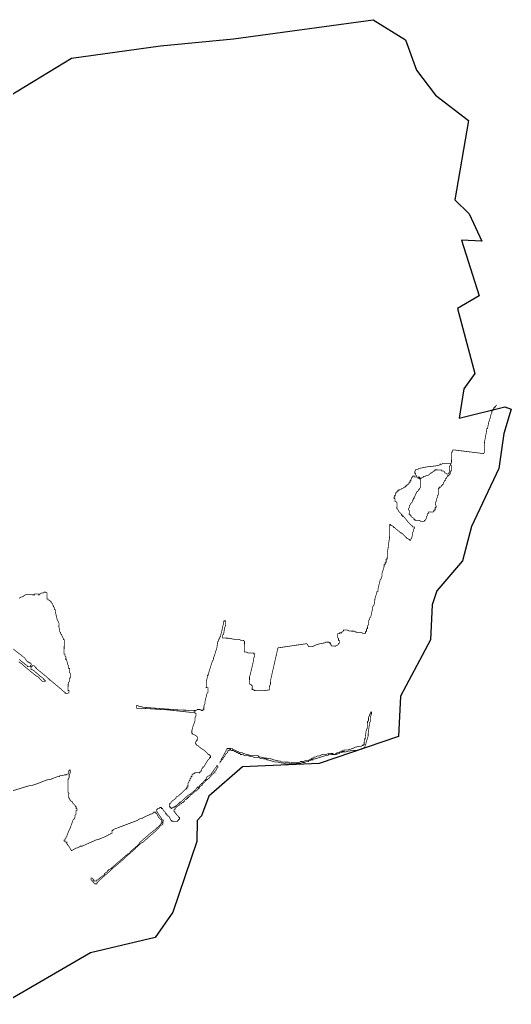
# Model space of a CAD drawing. Header units: metres. Extents: x 261351 to 266452, y 2168453 to 2172813.
# Drawn here: x 264427 to 266452, y 2168760 to 2172813 of the extents above; entities that cross this region are included whole.
import ezdxf

# ---------------------------------------------------------------- set-up
doc = ezdxf.new("R2010")
doc.units = ezdxf.units.M
doc.layers.add('HIGH TIDE LINE', color=6, linetype='Continuous')
doc.layers.add('village', color=3, linetype='Continuous')

msp = doc.modelspace()

# ---------------------------------------------------------------- linework, layer by layer
at = {"layer": 'HIGH TIDE LINE', "lineweight": 35, "const_width": 3}
for points in [[(264297.2, 2169608.4), (264468.1, 2169660.2), (264475.9, 2169660), (264507.8, 2169671.2), (264535.6, 2169682.5), (264551.5, 2169686.1), (264555.4, 2169686), (264563.4, 2169689.8), (264583.3, 2169697.3), (264591.2, 2169697.1), (264591.3, 2169701), (264603.1, 2169700.8), (264611.1, 2169704.6), (264619, 2169704.4), (264623, 2169708.3), (264627, 2169708.2), (264627.2, 2169720), (264631.2, 2169720), (264631.2, 2169723.9), (264635.2, 2169723.8), (264634.9, 2169712), (264630.8, 2169704.2), (264630.6, 2169692.3), (264626.6, 2169688.5), (264625.4, 2169633.2), (264629.3, 2169629.2), (264628.9, 2169609.4), (264632.8, 2169609.4), (264632.7, 2169601.5), (264636.6, 2169601.4), (264636.5, 2169597.4), (264644.3, 2169593.3), (264644.2, 2169589.4), (264652, 2169581.3), (264655.8, 2169577.3), (264655.8, 2169573.4), (264659.7, 2169573.3), (264659.5, 2169565.4), (264663.5, 2169565.3), (264663.3, 2169557.4), (264659.4, 2169557.5), (264659.1, 2169541.7), (264655, 2169537.8), (264654.9, 2169529.9), (264650.8, 2169522.1), (264646.7, 2169518.3), (264634.1, 2169483), (264630, 2169475.2), (264621.7, 2169455.6), (264621.7, 2169451.7), (264617.6, 2169447.8), (264617.5, 2169443.8), (264613.5, 2169440), (264613.4, 2169436), (264609.5, 2169436.1), (264609.4, 2169432.2), (264613.4, 2169432.1), (264613.3, 2169428.1), (264621.2, 2169428), (264621, 2169420.1), (264628.7, 2169412), (264640.2, 2169392), (264660.1, 2169403.5), (264664.1, 2169403.4), (264672.1, 2169407.2), (264676.1, 2169411), (264684, 2169410.9), (264743.7, 2169437.3), (264747.7, 2169437.2), (264775.6, 2169448.5), (264791.5, 2169456), (264795.5, 2169459.9), (264799.5, 2169459.8), (264803.5, 2169463.7), (264807.5, 2169463.6), (264807.7, 2169475.4), (264811.7, 2169475.4), (264811.7, 2169479.3), (264911.2, 2169516.7), (264923.2, 2169524.4), (264931.1, 2169524.2), (264935.1, 2169528.1), (264967, 2169543.2), (264971, 2169543.1), (264975, 2169547), (264979, 2169546.9), (264979, 2169550.9), (264986.9, 2169550.7), (264986.8, 2169546.8), (264990.8, 2169546.7), (264994.6, 2169538.7), (264998.4, 2169530.7), (265002.2, 2169526.7), (265010, 2169518.6), (265009.9, 2169514.7), (265013.7, 2169510.7), (265013.7, 2169506.7), (265009.7, 2169506.8), (265009.6, 2169502.8), (265001.6, 2169495.1), (264989.5, 2169483.5), (264985.5, 2169479.7), (264965.4, 2169464.3), (264921.2, 2169425.7), (264917.1, 2169417.9), (264913, 2169414), (264880.9, 2169387.1), (264880.8, 2169383.1), (264876.8, 2169379.2), (264872.8, 2169379.3), (264796.5, 2169313.8), (264792.5, 2169313.9), (264792.4, 2169309.9), (264788.5, 2169310), (264788.4, 2169306), (264776.4, 2169298.4), (264776.3, 2169294.4), (264756.3, 2169279.1), (264752.2, 2169275.2), (264748.2, 2169271.3), (264744.3, 2169271.4), (264744.2, 2169267.5), (264732.3, 2169267.7), (264732.4, 2169271.7), (264724.7, 2169279.7), (264720.7, 2169279.8), (264720.6, 2169271.9), (264724.5, 2169271.8), (264724.4, 2169267.9), (264728.4, 2169267.8), (264728.3, 2169263.9), (264736, 2169255.8), (264743.9, 2169255.6), (264744, 2169259.6), (264748, 2169259.5), (264748, 2169263.4), (264756.1, 2169271.2), (264804.4, 2169313.6), (264804.4, 2169317.6), (264808.4, 2169317.5), (264808.5, 2169321.4), (264812.4, 2169321.3), (264848.6, 2169352.2), (264852.6, 2169356), (264856.6, 2169359.9), (264860.7, 2169363.8), (264904.9, 2169402.3), (264905, 2169406.3), (264908.9, 2169406.2), (264912.9, 2169410.1), (264929.1, 2169425.5), (264933, 2169425.5), (264937, 2169429.3), (264941.1, 2169433.2), (264985.3, 2169471.8), (264989.3, 2169475.6), (264993.3, 2169479.5), (265001.4, 2169487.2), (265005.5, 2169495), (265013.5, 2169498.8), (265017.5, 2169502.7), (265017.8, 2169518.5), (265013.9, 2169518.6), (265010.1, 2169526.5), (264998.6, 2169542.6), (264994.8, 2169550.5), (264991, 2169554.6), (264991.1, 2169562.5), (264995.1, 2169562.4), (264995.1, 2169566.3), (265003, 2169566.2), (265003.1, 2169570.1), (265011, 2169569.9), (265010.9, 2169566), (265014.9, 2169565.9), (265018.7, 2169557.9), (265026.4, 2169549.9), (265026.3, 2169545.9), (265030.3, 2169545.9), (265030.2, 2169541.9), (265034.1, 2169541.8), (265034, 2169537.9), (265038, 2169537.8), (265037.9, 2169533.8), (265041.8, 2169533.8), (265045.6, 2169525.8), (265049.4, 2169517.8), (265053.4, 2169517.7), (265053.3, 2169513.8), (265077, 2169513.3), (265077, 2169517.2), (265081, 2169517.2), (265081.1, 2169521.1), (265085, 2169521), (265085.2, 2169528.9), (265081.2, 2169529), (265081.3, 2169532.9), (265077.4, 2169537), (265073.6, 2169541), (265069.7, 2169545), (265065.9, 2169549.1), (265065.9, 2169553), (265062, 2169553.1), (265062.2, 2169561), (265066.1, 2169560.9), (265066.2, 2169564.9), (265070.2, 2169568.7), (265070.3, 2169572.7), (265074.2, 2169572.6), (265078.3, 2169576.4), (265082.3, 2169580.3), (265086.2, 2169580.2), (265086.3, 2169584.2), (265090.3, 2169584.1), (265094.3, 2169588), (265098.3, 2169591.8), (265102.3, 2169591.7), (265102.4, 2169595.7), (265106.3, 2169595.6), (265106.4, 2169599.6), (265110.4, 2169603.4), (265114.4, 2169603.3), (265114.4, 2169607.3), (265118.4, 2169607.2), (265118.5, 2169611.2), (265122.4, 2169611.1), (265122.5, 2169615), (265126.4, 2169614.9), (265130.5, 2169622.7), (265134.5, 2169622.7), (265146.6, 2169634.3), (265150.6, 2169638.1), (265154.6, 2169638), (265158.6, 2169641.9), (265162.6, 2169645.8), (265162.7, 2169649.7), (265166.6, 2169649.6), (265166.7, 2169653.6), (265170.7, 2169657.5), (265174.8, 2169661.3), (265178.7, 2169661.2), (265178.9, 2169669.1), (265182.8, 2169669), (265186.9, 2169672.9), (265190.9, 2169676.8), (265191, 2169680.7), (265194.9, 2169680.6), (265195, 2169684.6), (265198.9, 2169684.5), (265203, 2169688.4), (265206.9, 2169688.3), (265207, 2169692.2), (265215.1, 2169700), (265215.1, 2169703.9), (265219.1, 2169703.8), (265219.2, 2169707.8), (265223.1, 2169707.7), (265227.1, 2169711.6), (265227.2, 2169715.5), (265231.2, 2169715.4), (265231.2, 2169719.4), (265235.3, 2169723.2), (265239.4, 2169731.1), (265243.4, 2169734.9), (265243.5, 2169738.9), (265239.6, 2169742.9), (265235.5, 2169735.1), (265231.5, 2169731.2), (265215.2, 2169707.9), (265215.1, 2169703.9), (265211.2, 2169704), (265207.2, 2169700.1), (265203.2, 2169700.2), (265199.2, 2169696.4), (265195.2, 2169692.5), (265195.1, 2169688.5), (265191.1, 2169684.7), (265187, 2169680.8), (265178.9, 2169669.1), (265174.9, 2169669.2), (265174.9, 2169665.3), (265170.9, 2169665.3), (265166.8, 2169657.5), (265162.8, 2169653.7), (265158.8, 2169653.8), (265158.7, 2169649.8), (265154.8, 2169649.9), (265154.7, 2169645.9), (265126.6, 2169622.8), (265118.6, 2169619), (265114.6, 2169615.2), (265090.4, 2169592), (265086.5, 2169592.1), (265086.4, 2169588.1), (265082.5, 2169588.2), (265066.3, 2169572.7), (265062.4, 2169572.8), (265062.3, 2169568.9), (265054.4, 2169569), (265054.3, 2169565.1), (265050.4, 2169565.2), (265050.5, 2169569.1), (265046.5, 2169569.2), (265046.6, 2169573.2), (265042.7, 2169573.2), (265042.9, 2169585.1), (265046.9, 2169585), (265051, 2169592.8), (265055, 2169596.7), (265071, 2169608.2), (265071.1, 2169612.1), (265075.1, 2169616), (265079.1, 2169615.9), (265099.2, 2169635.2), (265111.3, 2169646.8), (265115.3, 2169646.8), (265115.4, 2169654.7), (265119.4, 2169654.6), (265119.7, 2169670.4), (265123.7, 2169674.2), (265123.8, 2169678.2), (265127.8, 2169682), (265128, 2169689.9), (265131.9, 2169689.8), (265132.1, 2169697.7), (265136, 2169697.7), (265136.2, 2169705.6), (265140.2, 2169705.5), (265140.2, 2169709.4), (265148.1, 2169709.3), (265148.2, 2169713.2), (265167.9, 2169712.8), (265168, 2169716.7), (265172, 2169716.7), (265172.1, 2169720.6), (265176, 2169720.5), (265176.2, 2169728.4), (265180.2, 2169732.3), (265180.3, 2169736.2), (265184.2, 2169736.1), (265200.6, 2169763.4), (265204.6, 2169767.3), (265208.6, 2169771.2), (265208.7, 2169775.1), (265212.7, 2169775), (265212.8, 2169782.9), (265208.9, 2169783), (265209, 2169787), (265205, 2169787), (265189.6, 2169803.2), (265166.2, 2169819.4), (265162.3, 2169823.5), (265154.5, 2169827.6), (265154.6, 2169831.5), (265150.7, 2169831.6), (265150.8, 2169839.5), (265154.9, 2169843.4), (265154.9, 2169847.3), (265158.9, 2169847.2), (265159.1, 2169859.1), (265155.3, 2169863.1), (265151.4, 2169867.1), (265143.6, 2169871.2), (265139.6, 2169871.3), (265139.7, 2169875.3), (265135.8, 2169875.4), (265136, 2169887.2), (265140.3, 2169902.9), (265148.7, 2169926.4), (265148.9, 2169938.3), (265153.1, 2169950), (265153.3, 2169957.9), (265149.3, 2169958), (265149.4, 2169961.9), (265125.7, 2169962.4), (265035.1, 2169972.2), (265023.3, 2169972.5), (264936.6, 2169978.2), (264908.9, 2169978.8), (264909.2, 2169990.6), (264913.1, 2169990.5), (264917, 2169986.5), (264924.9, 2169986.3), (264936.6, 2169982.1), (264944.5, 2169982), (265090.4, 2169971.1), (265145.6, 2169969.9), (265145.6, 2169966), (265149.5, 2169965.9), (265149.6, 2169969.8), (265153.5, 2169969.8), (265157.6, 2169973.6), (265173.3, 2169973.3), (265173.3, 2169969.3), (265181.2, 2169969.2), (265181.2, 2169973.1), (265185.2, 2169973), (265185.5, 2169988.8), (265189.6, 2169996.6), (265189.8, 2170004.5), (265198.4, 2170039.9), (265202.4, 2170043.8), (265202.8, 2170063.5), (265195, 2170063.7), (265195.4, 2170087.3), (265199.8, 2170107), (265200, 2170114.9), (265203.9, 2170114.8), (265204, 2170118.8), (265208.3, 2170134.5), (265220.9, 2170173.7), (265224.9, 2170177.6), (265225.1, 2170185.4), (265233.5, 2170209), (265233.6, 2170212.9), (265237.7, 2170220.7), (265242.2, 2170248.3), (265242.3, 2170252.2), (265246.3, 2170256.1), (265246.5, 2170264), (265250.4, 2170263.9), (265250.6, 2170271.8), (265254.5, 2170271.7), (265254.7, 2170279.6), (265259, 2170295.3), (265263.3, 2170315), (265267.7, 2170334.6), (265267.8, 2170338.6), (265275.7, 2170338.4), (265275.2, 2170318.7), (265271.1, 2170310.8), (265266.6, 2170283.3), (265262.6, 2170279.4), (265262.3, 2170267.6), (265286, 2170267.1), (265309.6, 2170262.7), (265333.3, 2170262.2), (265337.2, 2170258.1), (265349, 2170257.9), (265352.9, 2170253.9), (265352, 2170210.5), (265359.9, 2170210.3), (265367.7, 2170206.2), (265391.3, 2170205.7), (265391.3, 2170201.7), (265395.2, 2170201.7), (265395, 2170193.8), (265390.9, 2170186), (265390.8, 2170178.1), (265377.8, 2170123.1), (265373.5, 2170107.3), (265372.9, 2170079.7), (265376.8, 2170075.7), (265380.8, 2170075.6), (265380.7, 2170071.7), (265384.6, 2170071.6), (265384.3, 2170055.8), (265392.2, 2170055.6), (265392.1, 2170051.7), (265431.6, 2170050.9), (265455.3, 2170054.3), (265455.7, 2170070.1), (265459.8, 2170077.9), (265460.1, 2170093.7), (265490.5, 2170227.3), (265609.3, 2170244.6), (265616.9, 2170232.6), (265632.7, 2170232.3), (265648.7, 2170239.9), (265660.6, 2170243.6), (265680.4, 2170247.1), (265688.4, 2170250.9), (265704.2, 2170250.5), (265704.1, 2170246.6), (265708, 2170246.5), (265707.9, 2170238.6), (265711.8, 2170238.5), (265711.7, 2170234.6), (265727.5, 2170234.3), (265731.5, 2170238.1), (265735.5, 2170238.1), (265739.5, 2170241.9), (265739.6, 2170245.9), (265743.6, 2170245.8), (265743.8, 2170257.6), (265739.9, 2170257.7), (265740, 2170265.6), (265736.1, 2170269.6), (265736.5, 2170285.4), (265744.4, 2170285.3), (265744.5, 2170289.2), (265752.3, 2170289), (265752.4, 2170293), (265756.4, 2170292.9), (265760.4, 2170296.8), (265760.5, 2170300.7), (265776.3, 2170300.4), (265784.1, 2170296.3), (265807.8, 2170295.8), (265811.6, 2170291.8), (265835.3, 2170291.3), (265839.2, 2170287.2), (265851, 2170287), (265851.2, 2170294.9), (265855.1, 2170294.8), (265855.4, 2170306.6), (265859.3, 2170306.6), (265859.5, 2170318.4), (265863.6, 2170322.3), (265863.9, 2170338.1), (265868, 2170345.9), (265868.1, 2170349.8), (265872.1, 2170353.7), (265876.4, 2170369.4), (265876.5, 2170373.3), (265880.8, 2170389), (265880.9, 2170396.9), (265884.9, 2170400.8), (265889.2, 2170416.5), (265889.5, 2170428.3), (265897.9, 2170455.8), (265898, 2170459.8), (265902, 2170459.7), (265902.1, 2170467.6), (265910.7, 2170502.9), (265910.8, 2170506.9), (265914.9, 2170510.7), (265919, 2170522.5), (265919.3, 2170534.3), (265927.8, 2170561.8), (265927.9, 2170569.7), (265931.9, 2170569.6), (265932, 2170577.5), (265936, 2170577.4), (265936.3, 2170593.2), (265940.3, 2170593.1), (265940.8, 2170620.8), (265945.3, 2170644.4), (265945.4, 2170652.3), (265949.9, 2170679.8), (265951.1, 2170735.1), (265955, 2170735), (265955, 2170731), (265958.9, 2170731), (265966.7, 2170726.8), (265966.6, 2170722.9), (265970.6, 2170722.8), (265974.4, 2170718.8), (265993.8, 2170702.6), (265997.8, 2170702.5), (265997.7, 2170698.6), (266001.7, 2170698.5), (266013.2, 2170686.4), (266017.1, 2170682.4), (266021.1, 2170682.3), (266021, 2170678.3), (266024.9, 2170678.3), (266028.8, 2170674.2), (266032.7, 2170674.1), (266032.7, 2170670.2), (266036.6, 2170670.1), (266036.7, 2170674.1), (266040.7, 2170677.9), (266045, 2170693.6), (266045.1, 2170701.5), (266049.3, 2170709.3), (266049.4, 2170717.2), (266053.4, 2170721.1), (266053.5, 2170725), (266045.6, 2170725.2), (266045.7, 2170729.2), (266041.8, 2170729.2), (266037.9, 2170733.3), (266026.3, 2170745.4), (266007.1, 2170769.4), (266003.1, 2170769.5), (266003.2, 2170773.5), (265999.3, 2170773.6), (265999.3, 2170777.5), (265987.7, 2170789.6), (265984, 2170797.6), (265980.1, 2170801.6), (265980.6, 2170825.3), (265976.7, 2170829.3), (265972.8, 2170829.4), (265973, 2170841.2), (265969.1, 2170841.3), (265969.3, 2170853.1), (265973.3, 2170853.1), (265973.5, 2170864.9), (265977.5, 2170864.8), (265977.5, 2170868.8), (265981.5, 2170868.7), (265981.6, 2170872.6), (265985.5, 2170872.6), (265985.6, 2170876.5), (265989.5, 2170876.4), (265993.6, 2170880.3), (265997.5, 2170880.2), (266001.5, 2170884.1), (266005.5, 2170884), (266009.5, 2170887.9), (266013.5, 2170887.8), (266013.6, 2170891.7), (266017.5, 2170891.6), (266017.6, 2170895.6), (266021.5, 2170895.5), (266021.6, 2170899.4), (266025.6, 2170899.4), (266029.6, 2170903.2), (266029.7, 2170907.2), (266033.6, 2170907.1), (266033.8, 2170915), (266037.7, 2170914.9), (266037.8, 2170918.9), (266041.9, 2170926.7), (266042, 2170930.6), (266045.9, 2170930.5), (266046, 2170934.5), (266053.9, 2170934.3), (266053.8, 2170930.4), (266061.7, 2170930.2), (266061.8, 2170934.2), (266057.9, 2170938.2), (266058.1, 2170946.1), (266054.2, 2170946.2), (266054.3, 2170954.1), (266058.4, 2170961.9), (266066.3, 2170961.7), (266070.4, 2170965.6), (266106, 2170972.7), (266137.7, 2170976), (266153.6, 2170979.6), (266157.5, 2170979.6), (266157.6, 2170983.5), (266165.5, 2170983.3), (266169.5, 2170987.2), (266205, 2170986.5), (266206, 2171033.8), (266209.9, 2171033.7), (266210.1, 2171041.6), (266221.9, 2171041.4), (266336.1, 2171027.2), (266340.2, 2171031.1), (266341.1, 2171074.5), (266349.9, 2171121.7), (266350.1, 2171129.6), (266354.1, 2171129.5), (266354.1, 2171133.4), (266358.6, 2171157), (266362.7, 2171164.8), (266362.8, 2171168.8), (266367, 2171180.5), (266367, 2171184.5), (266371.2, 2171196.3), (266371.4, 2171204.1), (266375.3, 2171204.1), (266375.4, 2171208), (266379.5, 2171211.9), (266379.5, 2171215.8), (266383.5, 2171215.7), (266383.6, 2171219.7), (266387.5, 2171219.6), (266387.6, 2171223.6), (266391.6, 2171227.4)], [(264424.8, 2170431), (264428.8, 2170434.9), (264440.8, 2170438.6), (264444.8, 2170442.5), (264452.8, 2170446.3), (264488.3, 2170445.5), (264488.4, 2170449.5), (264504.1, 2170449.1), (264504.1, 2170445.2), (264508, 2170445.1), (264508.1, 2170449.1), (264512, 2170449), (264516.1, 2170452.8), (264524, 2170452.7), (264528, 2170456.5), (264535.9, 2170456.4), (264539.7, 2170452.4), (264539.2, 2170428.7), (264543.2, 2170428.6), (264543.1, 2170424.6), (264547.1, 2170424.6), (264550.9, 2170420.5), (264554.9, 2170420.5), (264554.8, 2170416.5), (264558.7, 2170416.4), (264558.6, 2170412.5), (264562.5, 2170408.4), (264562.4, 2170404.5), (264566.3, 2170400.5), (264566.2, 2170396.5), (264570.1, 2170392.5), (264569.9, 2170384.6), (264573.9, 2170384.5), (264573.7, 2170376.6), (264580.9, 2170344.9), (264588.5, 2170328.9), (264588.2, 2170313.1), (264591.9, 2170301.2), (264591.7, 2170293.3), (264595.6, 2170289.3), (264595.5, 2170285.4), (264599.4, 2170281.3), (264603.1, 2170273.4), (264606.9, 2170265.4), (264606.8, 2170261.4), (264610.8, 2170261.3), (264609.6, 2170202.1), (264613.5, 2170202.1), (264613.3, 2170194.2), (264617.2, 2170190.1), (264617, 2170178.3), (264620.9, 2170178.2), (264620.8, 2170174.3), (264624.5, 2170162.3), (264624.5, 2170158.4), (264628.3, 2170154.4), (264628.1, 2170142.5), (264632, 2170142.4), (264631.7, 2170126.7), (264635.6, 2170122.6), (264635.1, 2170102.9), (264631.2, 2170103), (264630.9, 2170087.2), (264626.8, 2170083.3), (264626.2, 2170051.8), (264630.1, 2170051.7), (264630, 2170043.8), (264625.9, 2170039.9), (264614.1, 2170040.2), (264614.2, 2170044.1), (264606.4, 2170048.2), (264598.6, 2170056.3), (264559.8, 2170088.7), (264556, 2170092.7), (264552, 2170092.8), (264552.1, 2170096.7), (264548.2, 2170096.8), (264548.2, 2170100.7), (264544.3, 2170100.8), (264540.4, 2170104.9), (264536.6, 2170108.9), (264501.6, 2170137.3), (264497.8, 2170141.3), (264490, 2170149.3), (264486.2, 2170153.4), (264478.3, 2170153.5), (264478.2, 2170149.6), (264474.2, 2170149.7), (264474, 2170137.8), (264477.9, 2170137.7), (264485.8, 2170133.6), (264489.6, 2170129.6), (264512.9, 2170109.4), (264524.6, 2170101.2), (264524.5, 2170097.3), (264528.4, 2170097.2), (264528.3, 2170093.3), (264532.3, 2170093.2), (264532.2, 2170089.2), (264520.4, 2170089.5), (264512.6, 2170097.5), (264501.1, 2170109.6), (264497.1, 2170109.7), (264442.8, 2170154.3), (264435, 2170162.3), (264427.2, 2170166.4), (264423.4, 2170170.5)], [(264423.5, 2170178.4), (264427.5, 2170178.3), (264431.3, 2170174.2), (264446.9, 2170162.1), (264450.7, 2170158.1), (264458.5, 2170153.9), (264458.5, 2170150), (264470.3, 2170149.7), (264470.4, 2170153.7), (264474.4, 2170157.6), (264474.5, 2170161.5), (264470.6, 2170165.5), (264466.7, 2170165.6), (264462.8, 2170169.6), (264458.9, 2170169.7), (264447.4, 2170185.8), (264400.7, 2170222.3)]]:
    msp.add_lwpolyline(points, dxfattribs=at)
for points in [[(266204.9, 2170978.6), (266204.6, 2170966.7), (266204.4, 2170954.9), (266200.4, 2170955), (266200.3, 2170951), (266200.3, 2170947.1), (266200.2, 2170943.1), (266196.2, 2170943.2), (266196.1, 2170939.3), (266192.1, 2170935.4), (266188.2, 2170935.5), (266188.1, 2170931.5), (266184.1, 2170927.7), (266184, 2170923.7), (266180, 2170923.8), (266180, 2170919.9), (266179.9, 2170915.9), (266175.9, 2170916), (266175.8, 2170912), (266171.8, 2170908.2), (266171.7, 2170904.2), (266171.6, 2170900.3), (266167.7, 2170900.4), (266167.6, 2170896.4), (266163.7, 2170896.5), (266163.6, 2170892.6), (266159.6, 2170888.7), (266155.6, 2170888.8), (266155.5, 2170884.8), (266151.6, 2170884.9), (266151.5, 2170881), (266151.4, 2170877), (266151.3, 2170873.1), (266151.3, 2170869.1), (266151.2, 2170865.2), (266151, 2170857.3), (266147, 2170853.4), (266146.9, 2170849.5), (266146.8, 2170845.5), (266142.7, 2170837.7), (266142.6, 2170833.8), (266142.6, 2170829.8), (266138.5, 2170826), (266138.4, 2170822), (266138.4, 2170818.1), (266142.1, 2170810.1), (266142.1, 2170806.1), (266138.1, 2170806.2), (266138, 2170802.3), (266138, 2170798.3), (266137.9, 2170794.4), (266133.9, 2170794.5), (266133.8, 2170790.5), (266129.9, 2170790.6), (266129.8, 2170786.6), (266125.9, 2170786.7), (266121.9, 2170786.8), (266118, 2170786.9), (266114, 2170787), (266110.1, 2170787.1), (266110, 2170783.1), (266109.9, 2170779.2), (266106, 2170779.2), (266105.8, 2170771.3), (266101.8, 2170767.5), (266101.6, 2170759.6), (266097.6, 2170755.7), (266097.5, 2170751.8), (266093.6, 2170751.9), (266093.5, 2170747.9), (266089.5, 2170748), (266085.6, 2170748.1), (266081.6, 2170748.2), (266077.7, 2170748.2), (266073.8, 2170752.3), (266069.9, 2170752.3), (266065.9, 2170752.4), (266062, 2170752.5), (266058, 2170752.6), (266054.1, 2170752.7), (266054.2, 2170756.6), (266050.2, 2170756.7), (266050.3, 2170760.7), (266042.5, 2170764.8), (266038.6, 2170768.8), (266038.7, 2170772.7), (266034.8, 2170772.8), (266034.9, 2170776.8), (266030.9, 2170776.8), (266031, 2170780.8), (266031.1, 2170784.7), (266031.2, 2170788.7), (266031.2, 2170792.6), (266027.4, 2170796.7), (266027.5, 2170800.6), (266031.5, 2170804.5), (266031.6, 2170808.4), (266031.6, 2170812.4), (266035.7, 2170816.2), (266035.8, 2170820.2), (266039.8, 2170824), (266043.8, 2170827.9), (266043.9, 2170831.9), (266044, 2170835.8), (266047.9, 2170835.7), (266048, 2170839.7), (266048.1, 2170843.6), (266052, 2170843.5), (266052.1, 2170847.5), (266056.2, 2170855.3), (266056.3, 2170859.2), (266060.3, 2170863.1), (266060.4, 2170867.1), (266064.4, 2170870.9), (266068.5, 2170874.8), (266068.6, 2170878.7), (266072.5, 2170878.7), (266072.6, 2170882.6), (266076.6, 2170886.5), (266076.7, 2170890.4), (266076.8, 2170894.4), (266076.9, 2170898.3), (266076.9, 2170902.3), (266077.1, 2170910.1), (266077.2, 2170914.1), (266077.3, 2170918), (266077.3, 2170922), (266073.4, 2170922.1), (266069.5, 2170926.1), (266065.6, 2170926.2), (266065.7, 2170930.1), (266069.6, 2170930), (266073.6, 2170930), (266073.5, 2170926), (266077.4, 2170925.9), (266081.4, 2170925.9), (266085.4, 2170929.7), (266089.3, 2170929.6), (266089.4, 2170933.6), (266093.4, 2170933.5), (266097.3, 2170933.4), (266101.4, 2170937.3), (266105.3, 2170937.2), (266109.2, 2170937.1), (266113.3, 2170941), (266117.3, 2170944.8), (266121.2, 2170944.8), (266121.3, 2170948.7), (266125.3, 2170948.6), (266129.3, 2170952.5), (266133.2, 2170952.4), (266133.3, 2170956.4), (266137.3, 2170956.3), (266137.4, 2170960.2), (266141.3, 2170960.1), (266145.3, 2170960.1), (266149.2, 2170960), (266153.1, 2170959.9), (266157.1, 2170959.8), (266161, 2170959.7), (266165, 2170959.7), (266164.9, 2170955.7), (266168.8, 2170955.6), (266172.8, 2170955.5), (266176.7, 2170951.5), (266176.6, 2170947.6), (266180.5, 2170947.5), (266184.4, 2170943.5), (266188.3, 2170943.4), (266192.3, 2170943.3), (266192.4, 2170947.2), (266196.3, 2170947.2), (266196.4, 2170951.1), (266196.5, 2170955.1), (266196.6, 2170959), (266196.6, 2170962.9), (266196.7, 2170966.9), (266196.8, 2170970.8), (266196.9, 2170974.8), (266200.9, 2170978.7), (266201, 2170982.6)], [(265251.7, 2169754.5), (265251.8, 2169758.4), (265255.7, 2169758.4), (265255.8, 2169762.3), (265259.9, 2169766.2), (265263.9, 2169770), (265264, 2169774), (265268, 2169777.8), (265272, 2169781.7), (265272.1, 2169785.7), (265280.2, 2169793.4), (265284.3, 2169801.2), (265284.4, 2169805.1), (265288.3, 2169805.1), (265292.2, 2169805), (265292.3, 2169808.9), (265296.3, 2169808.9), (265296.2, 2169804.9), (265300.1, 2169804.8), (265304.1, 2169804.7), (265308, 2169804.7), (265311.9, 2169800.6), (265315.8, 2169800.5), (265319.7, 2169796.5), (265323.6, 2169796.4), (265327.5, 2169792.4), (265331.5, 2169792.3), (265335.4, 2169792.2), (265335.3, 2169788.3), (265339.3, 2169788.2), (265343.2, 2169788.1), (265347.2, 2169788.1), (265351, 2169784), (265355, 2169783.9), (265358.9, 2169783.9), (265366.8, 2169783.7), (265378.6, 2169779.5), (265382.5, 2169779.4), (265386.5, 2169779.3), (265394.3, 2169775.2), (265398.2, 2169775.1), (265402.2, 2169775.1), (265414, 2169774.8), (265417.9, 2169770.8), (265421.8, 2169770.7), (265437.6, 2169770.4), (265441.5, 2169770.3), (265445.4, 2169766.3), (265449.4, 2169766.2), (265476.8, 2169757.7), (265480.8, 2169757.6), (265484.7, 2169757.6), (265488.7, 2169757.5), (265504.4, 2169753.2), (265508.3, 2169753.1), (265512.3, 2169753), (265524, 2169748.9), (265528, 2169748.8), (265531.9, 2169748.7), (265535.9, 2169748.6), (265539.9, 2169752.5), (265543.8, 2169752.4), (265547.8, 2169752.3), (265555.7, 2169752.1), (265559.6, 2169752.1), (265563.6, 2169752), (265571.5, 2169751.8), (265575.4, 2169751.7), (265579.3, 2169751.7), (265583.3, 2169751.6), (265591.3, 2169755.4), (265595.2, 2169755.3), (265599.2, 2169755.2), (265607.1, 2169759), (265611.1, 2169758.9), (265615, 2169758.8), (265619.1, 2169762.7), (265623, 2169762.6), (265626.9, 2169762.5), (265627, 2169766.5), (265631, 2169766.4), (265634.9, 2169766.3), (265635, 2169770.2), (265638.9, 2169770.2), (265642.9, 2169770.1), (265666.7, 2169777.5), (265690.6, 2169784.9), (265694.5, 2169784.8), (265698.5, 2169784.7), (265698.6, 2169788.7), (265710.4, 2169788.4), (265714.3, 2169788.3), (265718.3, 2169788.3), (265722.2, 2169788.2), (265726.2, 2169788.1), (265730.1, 2169788), (265734.1, 2169787.9), (265734.1, 2169791.9), (265742, 2169791.7), (265746.1, 2169795.6), (265750, 2169795.5), (265754, 2169795.4), (265754, 2169799.4), (265758, 2169799.3), (265769.8, 2169799), (265781.8, 2169802.7), (265817.3, 2169806), (265821.3, 2169805.9), (265825.3, 2169809.7), (265829.3, 2169809.7), (265837.2, 2169809.5), (265837.2, 2169813.4), (265841.2, 2169813.4), (265845.1, 2169813.3), (265845.2, 2169817.2), (265849.2, 2169817.1), (265849.2, 2169821.1), (265849.3, 2169825), (265853.4, 2169832.8), (265853.5, 2169836.8), (265862, 2169864.3), (265862.1, 2169868.2), (265862.1, 2169872.2), (265862.2, 2169876.1), (265866.9, 2169911.5), (265867, 2169915.5), (265867.1, 2169919.4), (265871.1, 2169923.3), (265871.5, 2169943), (265875.7, 2169954.8), (265875.8, 2169958.7), (265875.9, 2169962.7), (265871.9, 2169962.8), (265871.8, 2169958.8), (265871.8, 2169954.9), (265867.8, 2169955), (265867.7, 2169951), (265867.6, 2169947.1), (265863.6, 2169943.2), (265863.4, 2169931.4), (265863.3, 2169927.4), (265859.3, 2169923.5), (265859.2, 2169919.6), (265858.9, 2169903.8), (265858.8, 2169899.9), (265858.7, 2169895.9), (265854.7, 2169892.1), (265850.1, 2169860.6), (265849.9, 2169852.7), (265846, 2169852.7), (265845.9, 2169848.8), (265845.8, 2169844.9), (265845.6, 2169837), (265845.5, 2169833), (265845.5, 2169829.1), (265841.5, 2169829.1), (265841.4, 2169825.2), (265837.5, 2169825.3), (265833.5, 2169821.4), (265829.5, 2169821.5), (265825.6, 2169821.6), (265805.8, 2169818), (265801.7, 2169814.2), (265777.9, 2169806.8), (265766, 2169807), (265762.1, 2169807.1), (265762, 2169803.2), (265758.1, 2169803.2), (265754.1, 2169803.3), (265754, 2169799.4), (265750.1, 2169799.5), (265746.2, 2169799.5), (265742.1, 2169795.7), (265738.2, 2169795.7), (265734.2, 2169795.8), (265730.2, 2169792), (265726.3, 2169792), (265726.2, 2169788.1), (265722.2, 2169788.2), (265718.3, 2169788.3), (265718.4, 2169792.2), (265714.4, 2169792.3), (265710.5, 2169792.4), (265706.5, 2169792.5), (265702.6, 2169792.5), (265698.6, 2169792.6), (265690.7, 2169788.8), (265686.7, 2169788.9), (265682.8, 2169789), (265678.8, 2169789.1), (265674.9, 2169789.2), (265658.9, 2169781.6), (265651, 2169781.8), (265647, 2169777.9), (265643.1, 2169778), (265639.1, 2169778.1), (265639, 2169774.1), (265635.1, 2169774.2), (265631.1, 2169774.3), (265631.1, 2169770.3), (265627.1, 2169770.4), (265627, 2169766.5), (265623.1, 2169766.5), (265619.1, 2169766.6), (265615.1, 2169762.8), (265611.2, 2169762.8), (265607.2, 2169762.9), (265603.3, 2169763), (265595.3, 2169759.2), (265591.3, 2169759.3), (265587.4, 2169759.4), (265583.5, 2169759.5), (265579.4, 2169755.6), (265575.5, 2169755.7), (265571.5, 2169755.8), (265567.6, 2169755.8), (265563.6, 2169755.9), (265555.7, 2169756.1), (265551.8, 2169756.2), (265547.9, 2169756.3), (265543.8, 2169752.4), (265539.9, 2169752.5), (265536, 2169756.5), (265532.1, 2169756.6), (265528.1, 2169756.7), (265520.2, 2169756.8), (265516.3, 2169756.9), (265512.3, 2169757), (265504.4, 2169757.2), (265500.6, 2169761.2), (265492.7, 2169761.3), (265477, 2169765.6), (265473, 2169765.7), (265465.2, 2169769.8), (265437.7, 2169774.3), (265433.7, 2169774.4), (265414.1, 2169778.8), (265410.1, 2169778.9), (265410.2, 2169782.8), (265406.3, 2169782.9), (265402.3, 2169783), (265390.5, 2169783.2), (265386.5, 2169783.3), (265382.6, 2169783.4), (265378.7, 2169783.5), (265366.9, 2169787.6), (265362.9, 2169787.7), (265351.2, 2169791.9), (265347.2, 2169792), (265343.4, 2169796), (265339.4, 2169796.1), (265335.5, 2169796.2), (265331.5, 2169796.3), (265327.7, 2169800.3), (265323.7, 2169800.4), (265315.9, 2169804.5), (265308.1, 2169808.6), (265304.2, 2169808.7), (265304.2, 2169812.6), (265300.3, 2169812.7), (265296.4, 2169812.8), (265292.4, 2169812.9), (265288.5, 2169813), (265284.5, 2169813), (265280.6, 2169813.1), (265280.5, 2169809.2), (265276.5, 2169805.3), (265276.4, 2169801.4), (265272.3, 2169797.5), (265272.3, 2169793.6), (265268.2, 2169789.7), (265268.2, 2169785.7), (265264.1, 2169781.9), (265264, 2169777.9), (265260, 2169774.1), (265255.9, 2169766.3), (265255.8, 2169762.3)]]:
    msp.add_lwpolyline(points, close=True, dxfattribs=at)
at = {"layer": 'village', "color": 3}
msp.add_polyline3d([(264356.3, 2172481.4, 0), (264640.9, 2172655.6, 0), (265006.2, 2172705.1, 0), (265307.4, 2172734.2, 0), (265882.5, 2172813.4, 0), (266015.5, 2172730.5, 0), (266060.7, 2172605.7, 0), (266140, 2172502, 0), (266275.4, 2172398.7, 0), (266218.6, 2172071.4, 0), (266277.9, 2172014.7, 0), (266330.8, 2171901.5, 0), (266246.7, 2171905.3, 0), (266318.8, 2171676.1, 0), (266230.6, 2171624.8, 0), (266300.8, 2171357, 0), (266255.7, 2171293.9, 0), (266236.1, 2171172.4, 0), (266425.5, 2171219.4, 0), (266451.5, 2171209.8, 0), (266421.4, 2171109.1, 0), (266400.5, 2170966.2, 0), (266287.3, 2170727, 0), (266250.3, 2170585.7, 0), (266145.5, 2170462.3, 0), (266125.3, 2170403.8, 0), (266118.7, 2170259.8, 0), (265995.3, 2170028.7, 0), (265986.3, 2169862.1, 0), (265660.2, 2169751.4, 0), (265344.2, 2169737.7, 0), (265205.6, 2169617, 0), (265176, 2169535.8, 0), (265158, 2169516.5, 0), (265156.3, 2169430.1, 0), (265057.6, 2169139.6, 0), (264984.7, 2169034.8, 0), (264719.2, 2168972, 0), (264355.2, 2168759.8, 0)], dxfattribs=at)

doc.saveas('drawing.dxf')
